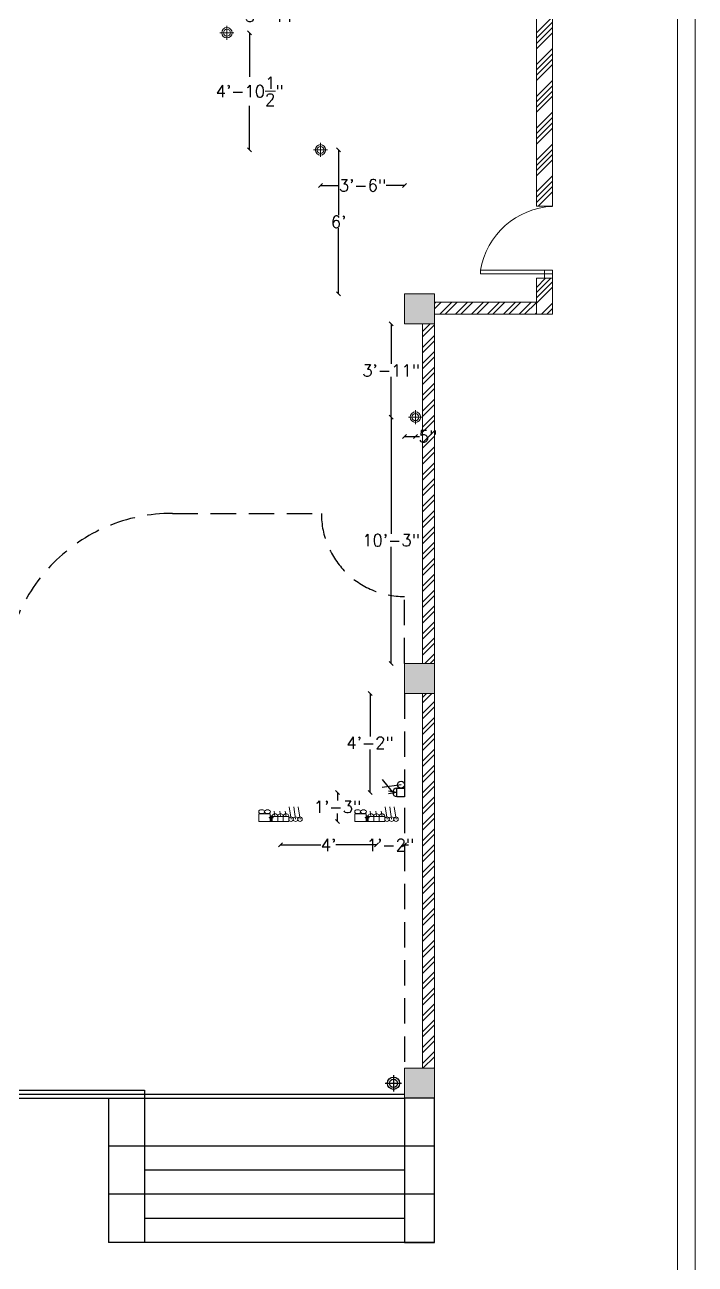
# Model space of a CAD drawing. Header units: inches. Extents: x 111501 to 134888, y 46021 to 52102.
# Drawn here: x 116628 to 116964, y 46494 to 47114 of the extents above; entities that cross this region are included whole.
import ezdxf

# ---------------------------------------------------------------- set-up
doc = ezdxf.new("R2010")
doc.units = ezdxf.units.IN
doc.header["$MEASUREMENT"] = 0
doc.linetypes.add('DASHED', pattern=[19.05, 12.7, -6.35])
for name, color, linetype, lineweight in [('column', 252, 'Continuous', 9), ('dimension', 250, 'Continuous', 0), ('DOOR', 1, 'Continuous', 0), ('electrical 2', 1, 'Continuous', 0), ('furnuture light', 142, 'Continuous', 0), ('SHEET', 7, 'Continuous', 30), ('wall', 7, 'Continuous', 9)]:
    doc.layers.add(name, color=color, linetype=linetype, lineweight=lineweight)
for name, color, linetype in [('electrical layout', 250, 'Continuous'), ('electrical planing', 251, 'Continuous'), ('H', 9, 'Continuous'), ('staircase', 6, 'Continuous')]:
    doc.layers.add(name, color=color, linetype=linetype)
doc.styles.get("Standard").update_dxf_attribs({"font": 'txt.shx', "height": 6})
doc.dimstyles.new('Standard$0', dxfattribs={"dimtxt": 4, "dimasz": 2, "dimexe": 0.125, "dimexo": 0.125, "dimgap": 0.25, "dimtad": 0, "dimtih": 1, "dimtoh": 1, "dimdec": 1, "dimlfac": -1, "dimzin": 0, "dimdsep": 46, "dimlunit": 4, "dimtxsty": 'Standard', "dimblk": 'OBLIQUE', "dimblk1": 'DOTSMALL', "dimblk2": 'DOTSMALL', "dimcen": 0, "dimse1": 1, "dimse2": 1, "dimadec": 0, "dimazin": 0, "dimtfac": 1, "dimtdec": 1, "dimtofl": 0, "dimtmove": 0, "dimatfit": 3, "dimfxl": 1, "dimtolj": 1, "dimtzin": 0, "dimarcsym": 0})
pattern_1 = [(45, (17503.862, -19.2986), (-3.97747564, 3.97747564), []), (45, (17506.5136, -19.2986), (-3.97747564, 3.97747564), [])]

# ---------------------------------------------------------------- blocks, each defined once
blk = doc.blocks.new('POINT')
at = {"layer": 'electrical 2'}
for p, q in [((-3013.56, 3860.74, 29.22), (-3013.56, 3855.65, 29.22)), ((-3016.11, 3858.19, 29.22), (-3011.02, 3858.19, 29.22))]:
    blk.add_line(p, q, dxfattribs=at)
for radius in [1.91, 1.27]:
    blk.add_circle((-3013.56, 3858.19, 29.22), radius, dxfattribs=at)
blk = doc.blocks.new('kat b cable')
at = {"color": 6}
for points in [[(24134.78, 4883.35), (24132.88, 4883.35), (24132.88, 4883.52), (24134.78, 4883.52)], [(24133.78, 4881.56), (24133.4, 4881.56), (24133.39, 4884.31), (24133.77, 4884.31)], [(24134.34, 4884.29), (24134, 4884.29), (24134.01, 4881.56), (24134.35, 4881.56)]]:
    blk.add_lwpolyline(points, close=True, dxfattribs=at)
blk = doc.blocks.new('5 amp')
at = {"color": 6}
blk.add_line((24133.41, 4862.91), (24132.99, 4865.66), dxfattribs=at)
blk.add_lwpolyline([(24132.01, 4862.91), (24134.78, 4862.91), (24134.79, 4860.45), (24132.02, 4860.44)], close=True, dxfattribs=at)
blk.add_arc((24133.4, 4862.91), 1.38, 359.99948, 180.34542, dxfattribs=at)
blk = doc.blocks.new('15 amp')
at = {"color": 6}
for q in [(24132.99, 4855.15), (24133.82, 4855.15)]:
    blk.add_line((24133.41, 4852.4), q, dxfattribs=at)
blk.add_lwpolyline([(24132.02, 4852.4), (24134.79, 4852.4), (24134.79, 4849.94), (24132.02, 4849.94)], close=True, dxfattribs=at)
blk.add_arc((24133.41, 4852.4), 1.38, 0, 180, dxfattribs=at)
blk = doc.blocks.new('_Oblique')
at = {"color": 0, "linetype": 'ByBlock', "lineweight": -2}
blk.add_line((-0.5, -0.5), (0.5, 0.5), dxfattribs=at)
blk = doc.blocks.new('*D592')
at = {"layer": 'Defpoints', "color": 0, "transparency": 16777216}
for p in [(116776.16, 47051.23), (116776.16, 47033.5), (116818.16, 46979.3)]:
    blk.add_point(p, dxfattribs=at)
at = {"layer": 'dimension', "color": 0, "lineweight": -2, "transparency": 16777216}
for p, q in [((116776.16, 47033.5), (116785.41, 47033.5)), ((116818.16, 47033.5), (116808.91, 47033.5))]:
    blk.add_line(p, q, dxfattribs=at)
at = {"layer": 'dimension', "color": 0, "lineweight": -2, "transparency": 16777216, "xscale": 2, "yscale": 2, "zscale": 2, "rotation": 180}
blk.add_blockref('_Oblique', (116776.16, 47033.5), dxfattribs=at)
at = {"layer": 'dimension', "color": 0, "lineweight": -2, "transparency": 16777216, "xscale": 2, "yscale": 2, "zscale": 2}
blk.add_blockref('_Oblique', (116818.16, 47033.5), dxfattribs=at)
at = {"layer": 'dimension', "color": 0, "lineweight": 5, "transparency": 16777216, "insert": (116797.16, 47033.5), "char_height": 6, "attachment_point": 5}
blk.add_mtext('\\A1;3\'-6"', dxfattribs=at)
blk = doc.blocks.new('_DOTSMALL')
at = {"color": 0, "linetype": 'ByBlock', "lineweight": -2, "const_width": 0.5}
blk.add_lwpolyline([(-0.0625, 0, 1), (0.0625, 0, 1)], format="xyb", close=True, dxfattribs=at)
blk = doc.blocks.new('*D593')
at = {"layer": 'Defpoints', "color": 0, "transparency": 16777216}
for p in [(116776.16, 47051.23), (116785.19, 46979.3), (116818.16, 46979.3)]:
    blk.add_point(p, dxfattribs=at)
at = {"layer": 'dimension', "color": 0, "lineweight": -2, "transparency": 16777216}
for p, q in [((116785.19, 47051.23), (116785.19, 47018.52)), ((116785.19, 46979.3), (116785.19, 47012.02))]:
    blk.add_line(p, q, dxfattribs=at)
at = {"layer": 'dimension', "color": 0, "lineweight": -2, "transparency": 16777216, "xscale": 2, "yscale": 2, "zscale": 2}
for p, rotation in [((116785.19, 47051.23), 90), ((116785.19, 46979.3), 270)]:
    blk.add_blockref('_Oblique', p, dxfattribs=dict(at, rotation=rotation))
at = {"layer": 'dimension', "color": 0, "lineweight": 5, "transparency": 16777216, "insert": (116785.19, 47015.27), "char_height": 6, "attachment_point": 5}
blk.add_mtext("\\A1;6'", dxfattribs=at)
blk = doc.blocks.new('*D594')
at = {"layer": 'Defpoints', "color": 0, "transparency": 16777216}
for p in [(116729.36, 47118.33), (116729.36, 47109.81), (116776.16, 47051.23)]:
    blk.add_point(p, dxfattribs=at)
at = {"layer": 'dimension', "color": 0, "lineweight": -2, "transparency": 16777216}
for p, q in [((116729.36, 47118.33), (116740.01, 47118.33)), ((116776.16, 47118.33), (116765.51, 47118.33))]:
    blk.add_line(p, q, dxfattribs=at)
at = {"layer": 'dimension', "color": 0, "lineweight": -2, "transparency": 16777216, "xscale": 2, "yscale": 2, "zscale": 2, "rotation": 180}
blk.add_blockref('_Oblique', (116729.36, 47118.33), dxfattribs=at)
at = {"layer": 'dimension', "color": 0, "lineweight": -2, "transparency": 16777216, "xscale": 2, "yscale": 2, "zscale": 2}
blk.add_blockref('_Oblique', (116776.16, 47118.33), dxfattribs=at)
at = {"layer": 'dimension', "color": 0, "lineweight": 5, "transparency": 16777216, "insert": (116752.76, 47118.33), "char_height": 6, "attachment_point": 5}
blk.add_mtext('\\A1;3\'-11"', dxfattribs=at)
blk = doc.blocks.new('*D595')
at = {"layer": 'Defpoints', "color": 0, "transparency": 16777216}
for p in [(116729.36, 47109.81), (116740.72, 47051.23), (116776.16, 47051.23)]:
    blk.add_point(p, dxfattribs=at)
at = {"layer": 'dimension', "color": 0, "lineweight": -2, "transparency": 16777216}
for p, q in [((116740.72, 47109.81), (116740.72, 47087.77)), ((116740.72, 47051.23), (116740.72, 47073.27))]:
    blk.add_line(p, q, dxfattribs=at)
at = {"layer": 'dimension', "color": 0, "lineweight": -2, "transparency": 16777216, "xscale": 2, "yscale": 2, "zscale": 2}
for p, rotation in [((116740.72, 47109.81), 90), ((116740.72, 47051.23), 270)]:
    blk.add_blockref('_Oblique', p, dxfattribs=dict(at, rotation=rotation))
at = {"layer": 'dimension', "color": 0, "lineweight": 5, "transparency": 16777216, "insert": (116740.72, 47080.52), "char_height": 6, "attachment_point": 5}
blk.add_mtext('\\A1;4\'-10{\\H1.000000x;\\S1/2;}"', dxfattribs=at)
blk = doc.blocks.new('*D606')
at = {"layer": 'Defpoints', "color": 0, "lineweight": 5, "transparency": 16777216}
for p in [(116818.16, 46964.3), (116811.44, 46917.63), (116823.62, 46917.63)]:
    blk.add_point(p, dxfattribs=at)
at = {"layer": 'dimension', "color": 0, "lineweight": -2, "transparency": 16777216}
for p, q in [((116811.44, 46964.3), (116811.44, 46944.22)), ((116811.44, 46917.63), (116811.44, 46937.72))]:
    blk.add_line(p, q, dxfattribs=at)
at = {"layer": 'dimension', "color": 0, "lineweight": -2, "transparency": 16777216, "xscale": 2, "yscale": 2, "zscale": 2}
for p, rotation in [((116811.44, 46964.3), 90), ((116811.44, 46917.63), 270)]:
    blk.add_blockref('_Oblique', p, dxfattribs=dict(at, rotation=rotation))
at = {"layer": 'dimension', "color": 0, "lineweight": 5, "transparency": 16777216, "insert": (116811.44, 46940.97), "char_height": 6, "attachment_point": 5}
blk.add_mtext('\\A1;3\'-11"', dxfattribs=at)
blk = doc.blocks.new('*D607')
at = {"layer": 'Defpoints', "color": 0, "lineweight": 5, "transparency": 16777216}
for p in [(116818.16, 46964.3), (116823.62, 46917.63), (116823.62, 46907.98)]:
    blk.add_point(p, dxfattribs=at)
at = {"layer": 'dimension', "color": 0, "lineweight": -2, "transparency": 16777216}
for p, q in [((116818.16, 46907.98), (116823.62, 46907.98)), ((116823.62, 46907.98), (116825.62, 46907.98))]:
    blk.add_line(p, q, dxfattribs=at)
at = {"layer": 'dimension', "color": 0, "lineweight": -2, "transparency": 16777216, "xscale": 2, "yscale": 2, "zscale": 2, "rotation": 180}
blk.add_blockref('_Oblique', (116818.16, 46907.98), dxfattribs=at)
at = {"layer": 'dimension', "color": 0, "lineweight": -2, "transparency": 16777216, "xscale": 2, "yscale": 2, "zscale": 2}
blk.add_blockref('_Oblique', (116823.62, 46907.98), dxfattribs=at)
at = {"layer": 'dimension', "color": 0, "lineweight": 5, "transparency": 16777216, "insert": (116829.87, 46907.98), "char_height": 6, "attachment_point": 5}
blk.add_mtext('\\A1;5"', dxfattribs=at)
blk = doc.blocks.new('*D608')
at = {"layer": 'Defpoints', "color": 0, "lineweight": 5, "transparency": 16777216}
for p in [(116818.16, 46779.52), (116800.92, 46730.02), (116818.16, 46730.02)]:
    blk.add_point(p, dxfattribs=at)
at = {"layer": 'dimension', "color": 0, "lineweight": -2, "transparency": 16777216}
for p, q in [((116800.92, 46779.52), (116800.92, 46758.02)), ((116800.92, 46730.02), (116800.92, 46751.52))]:
    blk.add_line(p, q, dxfattribs=at)
at = {"layer": 'dimension', "color": 0, "lineweight": -2, "transparency": 16777216, "xscale": 2, "yscale": 2, "zscale": 2}
for p, rotation in [((116800.92, 46779.52), 90), ((116800.92, 46730.02), 270)]:
    blk.add_blockref('_Oblique', p, dxfattribs=dict(at, rotation=rotation))
at = {"layer": 'dimension', "color": 0, "lineweight": 5, "transparency": 16777216, "insert": (116800.92, 46754.77), "char_height": 6, "attachment_point": 5}
blk.add_mtext('\\A1;4\'-2"', dxfattribs=at)
blk = doc.blocks.new('*D609')
at = {"layer": 'Defpoints', "color": 0, "transparency": 16777216}
for p in [(116818.16, 46730.02), (116804.15, 46715.49), (116804.15, 46703.73)]:
    blk.add_point(p, dxfattribs=at)
at = {"layer": 'dimension', "color": 0, "lineweight": -2, "transparency": 16777216}
for p, q in [((116804.15, 46703.73), (116802.15, 46703.73)), ((116818.16, 46703.73), (116820.16, 46703.73))]:
    blk.add_line(p, q, dxfattribs=at)
at = {"layer": 'dimension', "color": 0, "lineweight": -2, "transparency": 16777216, "xscale": 2, "yscale": 2, "zscale": 2}
blk.add_blockref('_Oblique', (116804.15, 46703.73), dxfattribs=at)
at = {"layer": 'dimension', "color": 0, "lineweight": -2, "transparency": 16777216, "xscale": 2, "yscale": 2, "zscale": 2, "rotation": 180}
blk.add_blockref('_Oblique', (116818.16, 46703.73), dxfattribs=at)
at = {"layer": 'dimension', "color": 0, "lineweight": 5, "transparency": 16777216, "insert": (116811.16, 46703.73), "char_height": 6, "attachment_point": 5}
blk.add_mtext('\\A1;1\'-2"', dxfattribs=at)
blk = doc.blocks.new('*D610')
at = {"layer": 'Defpoints', "color": 0, "lineweight": 5, "transparency": 16777216}
for p in [(116784.65, 46730.02), (116818.16, 46730.02), (116804.15, 46715.49)]:
    blk.add_point(p, dxfattribs=at)
at = {"layer": 'dimension', "color": 0, "lineweight": -2, "transparency": 16777216}
for p, q in [((116784.65, 46730.02), (116784.65, 46726)), ((116784.65, 46715.49), (116784.65, 46719.5))]:
    blk.add_line(p, q, dxfattribs=at)
at = {"layer": 'dimension', "color": 0, "lineweight": -2, "transparency": 16777216, "xscale": 2, "yscale": 2, "zscale": 2}
for p, rotation in [((116784.65, 46730.02), 90), ((116784.65, 46715.49), 270)]:
    blk.add_blockref('_Oblique', p, dxfattribs=dict(at, rotation=rotation))
at = {"layer": 'dimension', "color": 0, "lineweight": 5, "transparency": 16777216, "insert": (116784.65, 46722.75), "char_height": 6, "attachment_point": 5}
blk.add_mtext('\\A1;1\'-3"', dxfattribs=at)
blk = doc.blocks.new('*D611')
at = {"layer": 'Defpoints', "color": 0, "transparency": 16777216}
for p in [(116756.15, 46715.49), (116804.15, 46715.49), (116804.15, 46703.73)]:
    blk.add_point(p, dxfattribs=at)
at = {"layer": 'dimension', "color": 0, "lineweight": -2, "transparency": 16777216}
for p, q in [((116756.15, 46703.73), (116776.4, 46703.73)), ((116804.15, 46703.73), (116783.9, 46703.73))]:
    blk.add_line(p, q, dxfattribs=at)
at = {"layer": 'dimension', "color": 0, "lineweight": -2, "transparency": 16777216, "xscale": 2, "yscale": 2, "zscale": 2, "rotation": 180}
blk.add_blockref('_Oblique', (116756.15, 46703.73), dxfattribs=at)
at = {"layer": 'dimension', "color": 0, "lineweight": -2, "transparency": 16777216, "xscale": 2, "yscale": 2, "zscale": 2}
blk.add_blockref('_Oblique', (116804.15, 46703.73), dxfattribs=at)
at = {"layer": 'dimension', "color": 0, "lineweight": 5, "transparency": 16777216, "insert": (116780.15, 46703.73), "char_height": 6, "attachment_point": 5}
blk.add_mtext("\\A1;4'", dxfattribs=at)
blk = doc.blocks.new('*D901')
at = {"layer": 'Defpoints', "color": 0, "transparency": 16777216}
for p in [(116811.44, 46917.63), (116823.62, 46917.63), (116818.16, 46794.52)]:
    blk.add_point(p, dxfattribs=at)
at = {"layer": 'dimension', "color": 0, "lineweight": -2, "transparency": 16777216}
for p, q in [((116811.44, 46917.63), (116811.44, 46859.33)), ((116811.44, 46794.52), (116811.44, 46852.83))]:
    blk.add_line(p, q, dxfattribs=at)
at = {"layer": 'dimension', "color": 0, "lineweight": -2, "transparency": 16777216, "xscale": 2, "yscale": 2, "zscale": 2}
for p, rotation in [((116811.44, 46917.63), 90), ((116811.44, 46794.52), 270)]:
    blk.add_blockref('_Oblique', p, dxfattribs=dict(at, rotation=rotation))
at = {"layer": 'dimension', "color": 0, "lineweight": 5, "transparency": 16777216, "insert": (116811.44, 46856.08), "char_height": 6, "attachment_point": 5}
blk.add_mtext('\\A1;10\'-3"', dxfattribs=at)

msp = doc.modelspace()

# ---------------------------------------------------------------- hatches: boundary and pattern name
at = {"layer": 'column'}
h = msp.add_hatch(color=256, dxfattribs=at)
h.paths.add_polyline_path([(116833.16, 46975.36), (116833.16, 46964.36), (116822.16, 46964.36), (116822.16, 46975.36)])
h.paths.add_polyline_path([(116822.16, 46975.36), (116822.16, 46979.36), (116833.16, 46979.36), (116833.16, 46975.36)])
h.paths.add_polyline_path([(116822.16, 46964.36), (116818.16, 46964.36), (116818.16, 46975.36), (116822.16, 46975.36)])
h.paths.add_polyline_path([(116818.16, 46979.36), (116822.16, 46979.36), (116822.16, 46975.36), (116818.16, 46975.36)])
h = msp.add_hatch(color=256, dxfattribs=at)
h.paths.add_polyline_path([(116833.16, 46790.57), (116833.16, 46779.57), (116822.16, 46779.57), (116822.16, 46790.57)])
h.paths.add_polyline_path([(116822.16, 46790.57), (116822.16, 46794.57), (116833.16, 46794.57), (116833.16, 46790.57)])
h.paths.add_polyline_path([(116822.16, 46779.57), (116818.16, 46779.57), (116818.16, 46790.57), (116822.16, 46790.57)])
h.paths.add_polyline_path([(116818.16, 46794.57), (116822.16, 46794.57), (116822.16, 46790.57), (116818.16, 46790.57)])
h = msp.add_hatch(color=256, dxfattribs=at)
h.paths.add_polyline_path([(116833.16, 46588.09), (116833.16, 46577.09), (116822.16, 46577.09), (116822.16, 46588.09)])
h.paths.add_polyline_path([(116822.16, 46588.09), (116822.16, 46592.09), (116833.16, 46592.09), (116833.16, 46588.09)])
h.paths.add_polyline_path([(116822.16, 46577.09), (116818.16, 46577.09), (116818.16, 46588.09), (116822.16, 46588.09)])
h.paths.add_polyline_path([(116818.16, 46592.09), (116822.16, 46592.09), (116822.16, 46588.09), (116818.16, 46588.09)])
at = {"layer": 'wall', "lineweight": 5}
h = msp.add_hatch(dxfattribs=at)
h.set_pattern_fill('ANSI34', color=256, scale=15, style=0)
h.set_pattern_definition([(45, (912.925, -19.299), (-7.9549513, 7.9549513), []), (45, (915.576, -19.299), (-7.9549513, 7.9549513), []), (45, (918.228, -19.299), (-7.9549513, 7.9549513), []), (45, (920.88, -19.299), (-7.9549513, 7.9549513), [])])
h.paths.add_polyline_path([(116884.16, 47165.04), (116892.16, 47165.04), (116892.16, 47023.04), (116884.16, 47023.04), (116884.16, 47136.61, 0.103538), (116884.38, 47137.66, 0.103538), (116884.16, 47138.71)])
h.paths.add_polyline_path([(116884.16, 46969.04), (116892.16, 46969.04), (116892.16, 46987.04), (116888.16, 46987.04), (116884.16, 46987.04), (116884.16, 46975.04)])
h.paths.add_polyline_path([(116884.16, 47175.23), (116884.16, 47165.04), (116892.16, 47165.04), (116892.16, 47183.04), (116884.16, 47183.04), (116884.16, 47181.23)])
h = msp.add_hatch(dxfattribs=at)
h.set_pattern_fill('ANSI32', color=256, scale=15, style=0)
h.set_pattern_definition(pattern_1)
h.paths.add_polyline_path([(116884.16, 46969.04), (116884.16, 46975.04), (116833.16, 46975.04), (116833.16, 46969.04)])
h = msp.add_hatch(dxfattribs=at)
h.set_pattern_fill('ANSI32', color=256, scale=15, style=0)
h.set_pattern_definition(pattern_1)
h.paths.add_polyline_path([(116827.16, 46794.52), (116833.16, 46794.52), (116833.16, 46964.3), (116827.16, 46964.3)])
h = msp.add_hatch(dxfattribs=at)
h.set_pattern_fill('ANSI32', color=256, scale=15, style=0)
h.set_pattern_definition(pattern_1)
h.paths.add_polyline_path([(116833.16, 46592.09), (116833.16, 46779.52), (116827.16, 46779.52), (116827.16, 46685.52), (116827.16, 46592.09)])

# ---------------------------------------------------------------- linework, layer by layer
at = {"layer": 'column'}
for points in [[(116833.16, 46979.3), (116818.16, 46979.3), (116818.16, 46964.3), (116833.16, 46964.3)], [(116833.16, 46794.52), (116818.16, 46794.52), (116818.16, 46779.52), (116833.16, 46779.52)], [(116833.16, 46592.09), (116818.16, 46592.09), (116818.16, 46577.09), (116833.16, 46577.09)]]:
    msp.add_lwpolyline(points, close=True, dxfattribs=at)
at = {"layer": 'DOOR', "color": 5, "linetype": 'Continuous', "lineweight": 0}
for points in [[(116892.16, 46991.04), (116892.16, 46989.19), (116856.12, 46989.19), (116856.12, 46991.04)], [(116892.16, 46987.04), (116892.16, 46991.04), (116888.16, 46991.04), (116888.16, 46987.04)]]:
    msp.add_lwpolyline(points, close=True, dxfattribs=at)
msp.add_arc((116894.05, 46984.57, -0.46), 38.48, 92.81392, 170.32693, dxfattribs=at)
at = {"layer": 'electrical layout', "color": 234}
for p, q in [((116808.56, 46584.59), (116816.74, 46584.59)), ((116812.65, 46588.68), (116812.65, 46580.49))]:
    msp.add_line(p, q, dxfattribs=at)
for radius in [3.07, 2.05]:
    msp.add_circle((116812.65, 46584.59), radius, dxfattribs=at)
at = {"layer": 'electrical planing', "color": 6, "ltscale": 0.5}
msp.add_line((116816.45, 46733.87), (116807.06, 46732.43), dxfattribs=at)
at = {"layer": 'electrical planing', "color": 6}
msp.add_line((116812.13, 46730.25), (116807.2, 46736.44), dxfattribs=at)
at = {"layer": 'electrical planing', "color": 6, "ltscale": 0.5}
msp.add_circle((116816.45, 46733.87), 1.72, dxfattribs=at)
at = {"layer": 'furnuture light', "color": 6, "lineweight": 0}
for p, q in [((116761.44, 46716.63), (116760.52, 46722.76)), ((116763.68, 46716.63), (116762.76, 46722.76)), ((116765.93, 46716.62), (116765.01, 46722.75)), ((116809.44, 46716.63), (116808.52, 46722.76)), ((116811.68, 46716.63), (116810.76, 46722.76)), ((116813.93, 46716.62), (116813.01, 46722.75))]:
    msp.add_line(p, q, dxfattribs=at)
for points in [[(116745.26, 46715.52), (116751.05, 46715.52), (116751.05, 46719.29), (116745.26, 46719.29)], [(116793.26, 46715.52), (116799.05, 46715.52), (116799.05, 46719.29), (116793.26, 46719.29)]]:
    msp.add_lwpolyline(points, close=True, dxfattribs=at)
for centre in [(116761.44, 46716.63), (116763.68, 46716.63), (116765.93, 46716.62), (116809.44, 46716.63), (116811.68, 46716.63), (116813.93, 46716.62)]:
    msp.add_circle(centre, 1.12, dxfattribs=at)
at = {"layer": 'furnuture light', "color": 6, "lineweight": 0, "extrusion": (0, 0, -1)}
for centre in [(116746.72, 46720.39), (116749.66, 46720.38), (116794.72, 46720.39), (116797.66, 46720.38)]:
    msp.add_ellipse(centre, major_axis=(-1.46, 0), ratio=0.658121, dxfattribs=at)
at = {"layer": 'H', "linetype": 'DASHED'}
for p, q in [((116702.17, 46869.52), (116776.59, 46869.52)), ((116818.16, 46794.52), (116818.16, 46827.95)), ((116818.16, 46779.52), (116818.16, 46592.09))]:
    msp.add_line(p, q, dxfattribs=at)
for centre, radius, start, end in [((116702.17, 46785.52), 84, 90, 180), ((116818.16, 46869.52), 41.57, 180, 270)]:
    msp.add_arc(centre, radius, start, end, dxfattribs=at)
at = {"layer": 'SHEET', "color": 0, "lineweight": 5, "ltscale": 25}
for points in [[(116279.24, 46308.13), (116963.53, 46308.13), (116963.53, 48044.68), (116279.24, 48044.68)], [(116288.16, 46317.06), (116954.61, 46317.06), (116954.61, 48035.76), (116288.16, 48035.76)]]:
    msp.add_lwpolyline(points, close=True, dxfattribs=at)
at = {"layer": 'staircase'}
for p, q in [((116546.17, 46581.09), (116688.16, 46581.09)), ((116546.17, 46579.09), (116670.16, 46579.09)), ((116546.17, 46577.09), (116670.16, 46577.09)), ((116670.16, 46579.09), (116815, 46579.09)), ((116670.16, 46577.09), (116670.16, 46505.09)), ((116670.16, 46577.09), (116815, 46577.09)), ((116688.16, 46581.09), (116688.16, 46577.09)), ((116688.16, 46577.09), (116688.16, 46505.09)), ((116811.44, 46577.09), (116818.16, 46577.09)), ((116815.23, 46579.09), (116818.16, 46579.09)), ((116818.16, 46577.09), (116818.16, 46505.09)), ((116833.16, 46553.09), (116670.16, 46553.09)), ((116818.16, 46541.09), (116688.16, 46541.09)), ((116833.16, 46529.09), (116670.16, 46529.09)), ((116818.16, 46517.09), (116688.16, 46517.09)), ((116833.16, 46505.09), (116670.16, 46505.09))]:
    msp.add_line(p, q, dxfattribs=at)
msp.add_lwpolyline([(116818.16, 46505.09), (116833.16, 46505.09), (116833.16, 46577.09), (116818.16, 46577.09)], close=True, dxfattribs=at)
at = {"layer": 'wall'}
for p, q in [((116884.16, 46975.04), (116833.16, 46975.04)), ((116884.16, 46969.04), (116833.16, 46969.04)), ((116827.16, 46794.52), (116827.16, 46964.3)), ((116833.16, 46794.52), (116833.16, 46964.3)), ((116827.16, 46592.09), (116827.16, 46779.52)), ((116833.16, 46592.09), (116833.16, 46779.52))]:
    msp.add_line(p, q, dxfattribs=at)
for points in [[(116892.16, 47023.04), (116884.16, 47023.04), (116884.16, 47165.04), (116892.16, 47165.04)], [(116892.16, 46969.04), (116884.16, 46969.04), (116884.16, 46987.04), (116892.16, 46987.04)]]:
    msp.add_lwpolyline(points, close=True, dxfattribs=at)

# ---------------------------------------------------------------- block references
at = {"layer": 'electrical planing', "xscale": 1.369831401226558, "yscale": 1.369831401226558, "zscale": 1.369831401226558}
for p in [(120857.43, 41824.74, -40.03), (120904.23, 41766.16, -40.03), (120951.7, 41632.56, -40.03)]:
    msp.add_blockref('POINT', p, dxfattribs=at)
at = {"layer": 'electrical planing', "color": 6, "xscale": 1.533948984344423, "yscale": 1.533948984344423, "zscale": 1.533948984344423, "rotation": 90}
msp.add_blockref('15 amp', (124257.73, 9710.6), dxfattribs=at)
at = {"layer": 'furnuture light', "color": 6, "lineweight": 0, "rotation": 359.8275485694111}
for name, p in [('5 amp', (92605.46, 41927.72)), ('5 amp', (92608.23, 41927.71)), ('5 amp', (92611, 41927.7)), ('5 amp', (92653.46, 41927.72)), ('5 amp', (92656.23, 41927.71)), ('5 amp', (92659, 41927.7)), ('kat b cable', (92603.08, 41906.62)), ('kat b cable', (92651.08, 41906.62))]:
    msp.add_blockref(name, p, dxfattribs=at)

# ---------------------------------------------------------------- dimensions: what is measured, and where the dimension line sits
at = {"layer": 'dimension', "lineweight": 5}
for base, p1, p2, picture, middle in [((116729.36, 47118.33), (116776.16, 47051.23), (116729.36, 47109.81), '*D594', (116752.76, 47118.33)), ((116776.16, 47033.5), (116818.16, 46979.3), (116776.16, 47051.23), '*D592', (116797.16, 47033.5)), ((116804.15, 46703.73), (116756.15, 46715.49), (116804.15, 46715.49), '*D611', (116780.15, 46703.73))]:
    dim = msp.add_linear_dim(base=base, p1=p1, p2=p2, dimstyle='Standard$0', dxfattribs=at)
    dim.commit()
    dim.dimension.update_dxf_attribs({"geometry": picture, "text_midpoint": middle})
for base, p1, p2, picture, middle in [((116740.72, 47051.23), (116729.36, 47109.81), (116776.16, 47051.23), '*D595', (116740.72, 47080.52)), ((116785.19, 46979.3), (116776.16, 47051.23), (116818.16, 46979.3), '*D593', (116785.19, 47015.27)), ((116811.44, 46917.63), (116818.16, 46794.52), (116823.62, 46917.63), '*D901', (116811.44, 46856.08))]:
    dim = msp.add_linear_dim(base=base, p1=p1, p2=p2, angle=90, dimstyle='Standard$0', dxfattribs=at)
    dim.commit()
    dim.dimension.update_dxf_attribs({"geometry": picture, "text_midpoint": middle})
for base, p1, p2, picture, middle in [((116811.44, 46917.63), (116818.16, 46964.3), (116823.62, 46917.63), '*D606', (116811.44, 46940.97)), ((116800.92237891, 46730.01801672), (116818.15978362, 46779.51801672), (116818.15978362, 46730.01801672), '*D608', (116800.92237891, 46754.76801672)), ((116784.65, 46730.02), (116804.15, 46715.49), (116818.16, 46730.02), '*D610', (116784.65, 46722.75))]:
    dim = msp.add_linear_dim(base=base, p1=p1, p2=p2, angle=90, dimstyle='Standard$0', override={"dimdec": 0}, dxfattribs=at)
    dim.commit()
    dim.dimension.update_dxf_attribs({"geometry": picture, "text_midpoint": middle})
dim = msp.add_linear_dim(base=(116823.62, 46907.98), p1=(116818.16, 46964.3), p2=(116823.62, 46917.63), dimstyle='Standard$0', override={"dimdec": 0}, dxfattribs=at)
dim.commit()
dim.dimension.update_dxf_attribs({"geometry": '*D607', "text_midpoint": (116829.87, 46907.98)})
dim = msp.add_linear_dim(base=(116804.15, 46703.73), p1=(116818.16, 46730.02), p2=(116804.15, 46715.49), dimstyle='Standard$0', dxfattribs=at)
dim.commit()
dim.dimension.update_dxf_attribs({"geometry": '*D609', "text_midpoint": (116811.16, 46703.73), "dimtype": 160})

doc.saveas('drawing.dxf')
